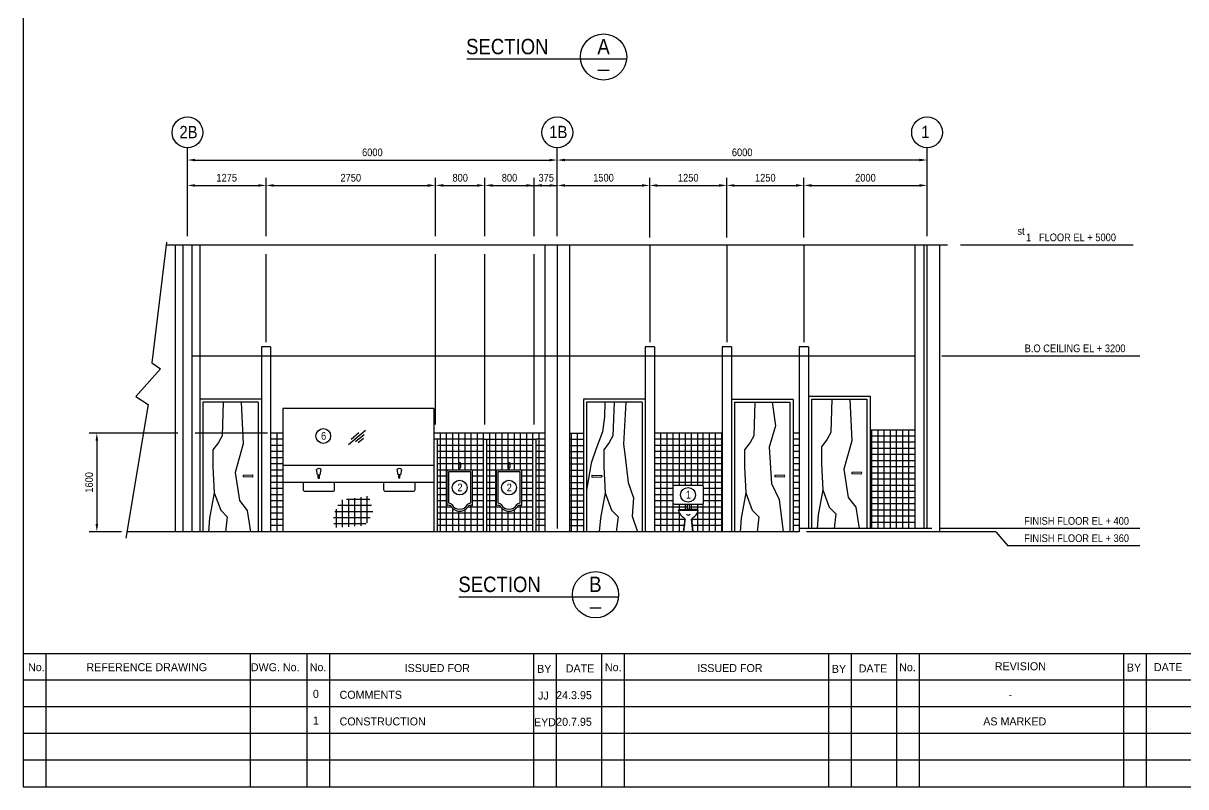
# Model space of a CAD drawing. Extents: x 150 to 41959, y 150 to 29473.
# Drawn here: x 150 to 19011, y 150 to 12537 of the extents above; entities that cross this region are included whole.
import ezdxf
from ezdxf.enums import TextEntityAlignment as Align

# ---------------------------------------------------------------- set-up
doc = ezdxf.new("R2010")
doc.units = 0
doc.header["$LTSCALE"] = 500
for name, pattern in [('CENTER', [0]), ('HIDDEN2', [0]), ('PHANTOM', [0]), ('PHANTOM2', [0])]:
    doc.linetypes.add(name, pattern=pattern)
doc.layers.get('0').update_dxf_attribs({"linetype": 'CONTINUOUS'})
for name, color, linetype in [('AS', 6, 'CENTER'), ('CERAMIC', 4, 'CONTINUOUS'), ('DIM', 2, 'CONTINUOUS'), ('FORM', 1, 'CONTINUOUS')]:
    doc.layers.add(name, color=color, linetype=linetype)

# ---------------------------------------------------------------- blocks, each defined once
blk = doc.blocks.new('AR')
at = {"color": 0}
blk.add_solid([(0, 0), (-1, 0.21875), (-1, -0.21875)], dxfattribs=at)

msp = doc.modelspace()

# ---------------------------------------------------------------- linework, layer by layer
at = {"color": 0}
for p, q in [((15147, 8938), (2469, 8938)), ((2614, 8938), (2614, 4288)), ((2739, 8938), (2739, 4288)), ((2889, 4288), (2889, 8938)), ((3014, 8938), (3014, 4288)), ((8614, 8938), (8614, 4288)), ((9014, 8938), (9014, 4288)), ((14614, 8938), (14614, 4338)), ((14764, 4338), (14764, 8938)), ((15014, 8938), (15014, 4288)), ((4014, 7288), (4014, 4288)), ((4164, 7288), (4164, 4288)), ((10239, 7288), (10239, 4288)), ((10389, 7288), (10389, 4288)), ((11489, 7288), (11489, 4288)), ((11639, 7288), (11639, 4288)), ((12739, 7288), (12739, 4288)), ((12889, 7288), (12889, 4338)), ((4014, 6438), (3014, 6438)), ((10239, 6438), (9239, 6438)), ((9239, 6435), (9239, 4288)), ((11639, 6438), (12639, 6438)), ((12639, 6435), (12639, 4288)), ((12889, 6488), (13889, 6488)), ((12939, 6438), (12939, 4338)), ((12939, 6438), (13839, 6438)), ((13839, 6438), (13839, 4338)), ((13889, 6485), (13889, 4338)), ((3064, 6388), (3064, 4288)), ((3964, 6388), (3064, 6388)), ((3964, 6388), (3964, 4288)), ((4364, 6288), (4364, 4288)), ((6814, 6288), (4364, 6288)), ((6814, 6288), (6814, 4288)), ((9289, 6388), (9289, 4288)), ((10189, 6388), (9289, 6388)), ((10189, 6388), (10189, 4288)), ((11689, 6388), (12589, 6388)), ((11689, 6388), (11689, 4288)), ((12589, 6388), (12589, 4288)), ((6864, 5788), (6814, 5788)), ((6864, 5788), (6864, 4288)), ((7614, 5788), (7614, 4288)), ((7614, 5788), (7664, 5788)), ((7664, 5788), (7664, 4288)), ((8414, 5788), (8414, 4288)), ((8414, 5788), (8464, 5788)), ((8464, 5788), (8464, 4288)), ((6814, 5361), (4364, 5361)), ((4926, 5212), (4910, 5299)), ((4969, 5212), (4984, 5299)), ((6231, 5212), (6215, 5299)), ((6274, 5212), (6290, 5299)), ((7215, 5409), (7245, 5409)), ((7215, 5399), (7215, 5409)), ((7215, 5399), (7245, 5399)), ((7215, 5388), (7245, 5388)), ((7215, 5388), (7215, 5330)), ((7215, 5330), (7225, 5321)), ((7225, 5388), (7225, 5399)), ((7225, 5288), (7225, 5321)), ((7235, 5388), (7235, 5399)), ((7245, 5330), (7235, 5321)), ((7235, 5288), (7235, 5321)), ((7245, 5399), (7245, 5409)), ((7245, 5388), (7245, 5330)), ((8015, 5399), (8015, 5409)), ((8015, 5409), (8045, 5409)), ((8015, 5399), (8045, 5399)), ((8015, 5388), (8015, 5330)), ((8015, 5388), (8045, 5388)), ((8015, 5330), (8025, 5321)), ((8025, 5388), (8025, 5399)), ((8025, 5288), (8025, 5321)), ((8035, 5388), (8035, 5399)), ((8045, 5330), (8035, 5321)), ((8035, 5288), (8035, 5321)), ((8045, 5399), (8045, 5409)), ((8045, 5388), (8045, 5330)), ((3869, 5205), (3717, 5198)), ((3717, 5198), (3717, 5178)), ((3869, 5171), (3717, 5178)), ((4926, 5212), (4969, 5212)), ((4937, 5154), (4937, 5195)), ((4937, 5154), (4957, 5154)), ((4957, 5154), (4957, 5195)), ((6274, 5212), (6231, 5212)), ((6242, 5154), (6242, 5195)), ((6262, 5154), (6242, 5154)), ((6262, 5154), (6262, 5195)), ((9383, 5205), (9535, 5198)), ((9383, 5171), (9535, 5178)), ((9535, 5198), (9535, 5178)), ((12494, 5205), (12342, 5198)), ((12342, 5198), (12342, 5178)), ((12494, 5171), (12342, 5178)), ((13744, 5255), (13592, 5248)), ((13592, 5248), (13592, 5228)), ((13744, 5221), (13592, 5228)), ((6814, 5088), (4364, 5088)), ((10924, 4737), (10924, 4651)), ((10954, 4737), (10954, 4651)), ((10784, 4638), (11093, 4638)), ((10788, 4638), (10788, 4643)), ((10793, 4648), (10939, 4651)), ((11084, 4648), (10939, 4651)), ((11089, 4638), (11089, 4643)), ((11089, 4638), (11089, 4643)), ((14889, 4338), (12739, 4338)), ((12739, 4288), (1832, 4288))]:
    msp.add_line(p, q, dxfattribs=at)
at = {"color": 0, "linetype": 'PHANTOM2'}
for p, q in [((4164, 7288), (4014, 7288)), ((10389, 7288), (10239, 7288)), ((11639, 7288), (11489, 7288)), ((12889, 7288), (12739, 7288)), ((4014, 7138), (2889, 7138)), ((4164, 7138), (4014, 7138)), ((10239, 7138), (4164, 7138)), ((10389, 7138), (10239, 7138)), ((11489, 7138), (10389, 7138)), ((11639, 7138), (11489, 7138)), ((12739, 7138), (11639, 7138)), ((12889, 7138), (12739, 7138)), ((14614, 7138), (12889, 7138))]:
    msp.add_line(p, q, dxfattribs=at)
at = {"color": 0, "linetype": 'PHANTOM'}
msp.add_lwpolyline([(2476, 8985), (2234, 7029), (2377, 6928), (1975, 6483), (2176, 6354), (1814, 4182)], dxfattribs=at)
at = {"color": 0}
for points in [[(13270, 6438), (13252, 5896), (13192, 5787), (13101, 5667), (13101, 5390), (13125, 4969), (13047, 4560), (13029, 4338)], [(13560, 6438), (13595, 5765), (13461, 5301), (13533, 4845), (13658, 4684), (13712, 4338)], [(3395, 6388), (3377, 5846), (3317, 5737), (3226, 5617), (3226, 5340), (3250, 4919), (3172, 4510), (3154, 4288)], [(3685, 6388), (3720, 5715), (3586, 5251), (3658, 4795), (3783, 4634), (3837, 4288)], [(9586, 6388), (9579, 6153), (9547, 5911), (9442, 5623), (9363, 5400), (9289, 4962)], [(9736, 6388), (9718, 5846), (9658, 5737), (9568, 5617), (9568, 5340), (9592, 4919), (9513, 4510), (9495, 4288)], [(9929, 6388), (9887, 5707), (9911, 5545), (9965, 5087), (10049, 4835), (10031, 4540), (10116, 4288)], [(12020, 6388), (12002, 5846), (11942, 5737), (11851, 5617), (11851, 5340), (11875, 4919), (11797, 4510), (11779, 4288)], [(12298, 6388), (12352, 6007), (12254, 5658), (12289, 5068), (12415, 4809), (12477, 4288)], [(3250, 4919), (3353, 4636), (3461, 4528), (3431, 4288)], [(9592, 4919), (9694, 4636), (9802, 4528), (9772, 4288)], [(11875, 4919), (11978, 4636), (12086, 4528), (12056, 4288)], [(13125, 4969), (13228, 4686), (13336, 4578), (13306, 4338)], [(10784, 4638), (10784, 4638), (10783, 4638), (10782, 4637), (10782, 4636), (10781, 4636), (10781, 4635), (10781, 4634), (10780, 4633), (10780, 4632), (10782, 4637), (10781, 4635), (10780, 4632)], [(11093, 4638), (11093, 4638), (11094, 4638), (11095, 4637), (11095, 4636), (11096, 4636), (11096, 4635), (11097, 4634), (11097, 4633), (11097, 4632), (11095, 4637), (11096, 4635), (11097, 4632)], [(10871, 4513), (10871, 4513), (10876, 4505), (10880, 4495), (10882, 4482), (10882, 4464), (10880, 4437), (10876, 4400), (10870, 4351), (10861, 4288), (10887, 4492), (10886, 4477), (10861, 4288)], [(11006, 4513), (11006, 4513), (11001, 4505), (10997, 4495), (10995, 4482), (10996, 4464), (10998, 4437), (11002, 4400), (11008, 4351), (11016, 4288), (10990, 4492), (10991, 4477), (11016, 4288)]]:
    msp.add_lwpolyline(points, dxfattribs=at)
for points in [[(7440, 5258, 0.414214), (7410, 5288), (7050, 5288, 0.414214), (7020, 5258), (7020, 4712, -0.392217), (7080, 4712, 0.606535), (7380, 4712, -0.392217), (7440, 4712)], [(8240, 5258, 0.414214), (8210, 5288), (7850, 5288, 0.414214), (7820, 5258), (7820, 4712, -0.392217), (7880, 4712, 0.606535), (8180, 4712, -0.392217), (8240, 4712)], [(7410, 5258), (7050, 5258), (7050, 4754, -0.210482), (7105, 4730, 0.627702), (7356, 4730, -0.210482), (7410, 4754)], [(8210, 5258), (7850, 5258), (7850, 4754, -0.210482), (7905, 4730, 0.627702), (8156, 4730, -0.210482), (8210, 4754)], [(11164, 5037), (10714, 5037, 0.414214), (10689, 5012), (10689, 4762, 0.414214), (10714, 4737), (11164, 4737, 0.414214), (11189, 4762), (11189, 5012, 0.414214)]]:
    msp.add_lwpolyline(points, format="xyb", close=True, dxfattribs=at)
at = {"color": 0, "linetype": 'HIDDEN2'}
for points in [[(5197, 5088), (5197, 4968, -0.414214), (5167, 4938), (4727, 4938, -0.414214), (4697, 4968), (4697, 5088)], [(6502, 5088), (6502, 4968, -0.414214), (6472, 4938), (6032, 4938, -0.414214), (6002, 4968), (6002, 5088)]]:
    msp.add_lwpolyline(points, format="xyb", dxfattribs=at)
at = {"color": 0}
for centre, radius, start, end in [((4947, 5260), 54.2, 46.7049, 133.2951), ((6252, 5260), 54.2, 46.7049, 133.2951), ((3860, 5188), 19.4, 299.0874, 60.9126), ((4947, 5190), 11.1, 25.4964, 154.5036), ((6252, 5190), 11.1, 25.4964, 154.5036), ((9392, 5188), 19.4, 119.0874, 240.9126), ((12485, 5188), 19.4, 299.0874, 60.9126), ((13735, 5238), 19.4, 299.0874, 60.9126), ((10939, 4658), 161, 189.3954, 245.0784), ((10793, 4643), 5, 90, 180), ((10939, 4594), 36.4, 214.5719, 325.4281), ((10939, 4658), 161, 294.9216, 350.6046), ((11084, 4643), 5, 360, 90)]:
    msp.add_arc(centre, radius, start, end, dxfattribs=at)
at = {"layer": 'AS', "color": 0}
for p, q in [((8814, 8938), (8814, 4338)), ((10314, 8938), (10314, 7361)), ((11564, 8938), (11564, 7361)), ((12814, 8938), (12814, 7361)), ((14814, 4338), (14814, 8938))]:
    msp.add_line(p, q, dxfattribs=at)
at = {"layer": 'CERAMIC', "color": 0}
for p, q in [((4364, 5888), (4164, 5888)), ((4264, 5888), (4264, 4288)), ((8614, 5888), (6814, 5888)), ((6914, 5888), (6914, 4288)), ((7014, 5888), (7014, 4288)), ((7114, 5888), (7114, 5288)), ((7214, 5888), (7214, 5288)), ((7314, 5888), (7314, 5288)), ((7414, 5888), (7414, 5288)), ((7514, 5888), (7514, 4288)), ((7614, 5888), (7614, 5788)), ((7714, 5888), (7714, 4288)), ((7814, 5888), (7814, 4288)), ((7914, 5888), (7914, 5288)), ((8014, 5888), (8014, 5288)), ((8114, 5888), (8114, 5288)), ((8214, 5888), (8214, 5288)), ((8314, 5888), (8314, 4288)), ((8414, 5888), (8414, 5788)), ((8514, 5888), (8514, 4288)), ((9014, 5888), (9239, 5888)), ((9039, 5888), (9039, 4288)), ((9139, 5888), (9139, 4288)), ((11489, 5888), (10389, 5888)), ((10489, 5888), (10489, 4288)), ((10589, 5888), (10589, 4288)), ((10689, 5888), (10689, 5028)), ((10789, 5888), (10789, 5037)), ((10889, 5888), (10889, 5037)), ((10989, 5888), (10989, 5037)), ((11089, 5888), (11089, 5037)), ((11178, 5888), (11178, 5028)), ((11278, 5888), (11278, 4288)), ((11378, 5888), (11378, 4288)), ((11478, 5888), (11478, 4288)), ((12739, 5888), (12639, 5888)), ((14614, 5938), (13889, 5938)), ((13914, 5938), (13914, 4338)), ((14014, 5938), (14014, 4338)), ((14114, 5938), (14114, 4338)), ((14214, 5938), (14214, 4338)), ((14314, 5938), (14314, 4338)), ((14414, 5938), (14414, 4338)), ((14514, 5938), (14514, 4338)), ((4364, 5788), (4164, 5788)), ((4364, 5688), (4164, 5688)), ((7614, 5788), (6864, 5788)), ((7614, 5688), (6864, 5688)), ((7614, 5688), (7589, 5688)), ((7664, 5788), (8414, 5788)), ((8414, 5688), (7664, 5688)), ((8614, 5788), (8464, 5788)), ((8614, 5688), (8464, 5688)), ((9014, 5788), (9239, 5788)), ((9014, 5688), (9239, 5688)), ((11489, 5788), (10389, 5788)), ((11489, 5688), (10389, 5688)), ((12739, 5788), (12639, 5788)), ((12739, 5688), (12639, 5688)), ((14614, 5838), (13889, 5838)), ((14614, 5738), (13889, 5738)), ((4364, 5588), (4164, 5588)), ((4364, 5488), (4164, 5488)), ((7614, 5588), (6864, 5588)), ((7614, 5488), (6864, 5488)), ((7614, 5588), (7589, 5588)), ((7614, 5488), (7589, 5488)), ((8414, 5588), (7664, 5588)), ((8414, 5488), (7664, 5488)), ((8614, 5588), (8464, 5588)), ((8614, 5488), (8464, 5488)), ((9014, 5588), (9239, 5588)), ((9014, 5488), (9239, 5488)), ((11489, 5588), (10389, 5588)), ((11489, 5488), (10389, 5488)), ((12739, 5588), (12639, 5588)), ((12739, 5488), (12639, 5488)), ((14614, 5638), (13889, 5638)), ((14614, 5538), (13889, 5538)), ((4364, 5388), (4164, 5388)), ((4364, 5288), (4164, 5288)), ((7614, 5388), (6864, 5388)), ((7045, 5288), (6864, 5288)), ((7614, 5288), (7425, 5288)), ((7614, 5388), (7589, 5388)), ((7614, 5288), (7589, 5288)), ((8414, 5388), (7664, 5388)), ((7828, 5288), (7664, 5288)), ((8414, 5288), (8220, 5288)), ((8614, 5388), (8464, 5388)), ((8614, 5288), (8464, 5288)), ((9014, 5388), (9239, 5388)), ((9014, 5288), (9239, 5288)), ((11489, 5388), (10389, 5388)), ((11489, 5288), (10389, 5288)), ((12739, 5388), (12639, 5388)), ((12739, 5288), (12639, 5288)), ((14614, 5438), (13889, 5438)), ((14614, 5338), (13889, 5338)), ((4364, 5188), (4164, 5188)), ((7020, 5188), (6864, 5188)), ((7614, 5188), (7440, 5188)), ((7614, 5188), (7589, 5188)), ((7820, 5188), (7664, 5188)), ((8414, 5188), (8240, 5188)), ((8614, 5188), (8464, 5188)), ((9014, 5188), (9239, 5188)), ((11489, 5188), (10389, 5188)), ((12739, 5188), (12639, 5188)), ((14614, 5238), (13889, 5238)), ((14614, 5138), (13889, 5138)), ((4364, 5088), (4164, 5088)), ((4364, 4988), (4164, 4988)), ((7020, 5088), (6864, 5088)), ((7020, 4988), (6864, 4988)), ((7614, 5088), (7440, 5088)), ((7614, 4988), (7440, 4988)), ((7614, 5088), (7589, 5088)), ((7614, 4988), (7589, 4988)), ((7820, 5088), (7664, 5088)), ((7820, 4988), (7664, 4988)), ((8414, 5088), (8240, 5088)), ((8414, 4988), (8240, 4988)), ((8614, 5088), (8464, 5088)), ((8614, 4988), (8464, 4988)), ((9014, 5088), (9239, 5088)), ((9014, 4988), (9239, 4988)), ((11489, 5088), (10389, 5088)), ((10683, 4988), (10389, 4988)), ((11489, 4988), (11183, 4988)), ((12739, 5088), (12639, 5088)), ((12739, 4988), (12639, 4988)), ((14614, 5038), (13889, 5038)), ((14614, 4938), (13889, 4938)), ((4364, 4888), (4164, 4888)), ((4364, 4788), (4164, 4788)), ((5326, 4803), (5326, 4362)), ((5775, 4813), (5396, 4813)), ((5426, 4818), (5426, 4369)), ((5526, 4833), (5526, 4376)), ((5626, 4848), (5626, 4384)), ((5726, 4864), (5726, 4430)), ((7020, 4888), (6864, 4888)), ((7020, 4788), (6864, 4788)), ((7414, 4724), (7414, 4288)), ((7614, 4888), (7440, 4888)), ((7614, 4788), (7440, 4788)), ((7614, 4888), (7589, 4888)), ((7614, 4788), (7589, 4788)), ((7820, 4888), (7664, 4888)), ((7820, 4788), (7664, 4788)), ((8214, 4724), (8214, 4288)), ((8414, 4888), (8240, 4888)), ((8414, 4788), (8240, 4788)), ((8614, 4888), (8464, 4888)), ((8614, 4788), (8464, 4788)), ((9014, 4888), (9239, 4888)), ((9014, 4788), (9239, 4788)), ((10683, 4888), (10389, 4888)), ((10683, 4788), (10389, 4788)), ((10689, 4747), (10689, 4288)), ((10789, 4737), (10789, 4648)), ((10889, 4737), (10889, 4650)), ((10989, 4737), (10989, 4650)), ((11089, 4737), (11089, 4638)), ((11178, 4747), (11178, 4288)), ((11489, 4888), (11183, 4888)), ((11489, 4788), (11183, 4788)), ((12739, 4888), (12639, 4888)), ((12739, 4788), (12639, 4788)), ((14614, 4838), (13889, 4838)), ((14614, 4738), (13889, 4738)), ((4364, 4688), (4164, 4688)), ((4364, 4588), (4164, 4588)), ((5821, 4613), (5207, 4613)), ((5226, 4655), (5226, 4354)), ((5798, 4713), (5253, 4713)), ((7096, 4688), (6864, 4688)), ((7614, 4588), (6864, 4588)), ((7114, 4668), (7114, 4288)), ((7214, 4622), (7214, 4288)), ((7314, 4643), (7314, 4288)), ((7614, 4688), (7365, 4688)), ((7614, 4688), (7589, 4688)), ((7614, 4588), (7589, 4588)), ((7896, 4688), (7664, 4688)), ((8414, 4588), (7664, 4588)), ((7914, 4668), (7914, 4288)), ((8014, 4622), (8014, 4288)), ((8114, 4643), (8114, 4288)), ((8414, 4688), (8165, 4688)), ((8614, 4688), (8464, 4688)), ((8614, 4588), (8464, 4588)), ((9014, 4688), (9239, 4688)), ((9014, 4588), (9239, 4588)), ((10918, 4688), (10389, 4688)), ((10789, 4588), (10389, 4588)), ((10789, 4588), (10789, 4288)), ((11489, 4688), (10948, 4688)), ((11489, 4588), (11078, 4588)), ((11089, 4618), (11089, 4288)), ((12739, 4688), (12639, 4688)), ((12739, 4588), (12639, 4588)), ((14614, 4638), (13889, 4638)), ((14614, 4538), (13889, 4538)), ((4364, 4488), (4164, 4488)), ((4364, 4388), (4164, 4388)), ((5781, 4513), (5181, 4513)), ((5715, 4413), (5188, 4413)), ((7614, 4488), (6864, 4488)), ((7614, 4388), (6864, 4388)), ((7614, 4488), (7589, 4488)), ((7614, 4388), (7589, 4388)), ((8414, 4488), (7664, 4488)), ((8414, 4388), (7664, 4388)), ((8614, 4488), (8464, 4488)), ((8614, 4388), (8464, 4388)), ((9014, 4488), (9239, 4488)), ((9014, 4388), (9239, 4388)), ((10875, 4488), (10389, 4488)), ((10869, 4388), (10389, 4388)), ((11489, 4488), (10991, 4488)), ((11489, 4388), (10998, 4388)), ((12739, 4488), (12639, 4488)), ((12739, 4388), (12639, 4388)), ((14614, 4438), (13889, 4438))]:
    msp.add_line(p, q, dxfattribs=at)
at = {"layer": 'DIM', "color": 0}
for p, q in [((7348, 11958), (9939, 11958)), ((9474, 11778), (9658, 11778)), ((2814, 9084), (2814, 10517)), ((8814, 9084), (8814, 10517)), ((14814, 9084), (14814, 10517)), ((2939, 10318), (8689, 10318)), ((14689, 10318), (8939, 10318)), ((4089, 9084), (4089, 10031)), ((6839, 9084), (6839, 10031)), ((7639, 9084), (7639, 10031)), ((8439, 9084), (8439, 10031)), ((10314, 9063), (10314, 10031)), ((11564, 9063), (11564, 10031)), ((12814, 9063), (12814, 10031)), ((2939, 9906), (3964, 9906)), ((4214, 9906), (6714, 9906)), ((6964, 9906), (7514, 9906)), ((7764, 9906), (8814, 9906)), ((8939, 9906), (10189, 9906)), ((10439, 9906), (11439, 9906)), ((11689, 9906), (12689, 9906)), ((12939, 9906), (14689, 9906)), ((18157, 8938), (15355, 8938)), ((18266, 7138), (15053, 7138)), ((2659, 5888), (1219, 5888)), ((5427, 5702), (5702, 5937)), ((5468, 5790), (5594, 5897)), ((5543, 5749), (5681, 5867)), ((1344, 5763), (1344, 4413)), ((5586, 5733), (5668, 5803)), ((18266, 4338), (15025, 4338)), ((1744, 4288), (1219, 4288)), ((15932, 4288), (12857, 4288)), ((15932, 4288), (16122, 4058)), ((18266, 4058), (16122, 4058)), ((7216, 3232), (9807, 3232)), ((9342, 3053), (9527, 3053))]:
    msp.add_line(p, q, dxfattribs=at)
at = {"layer": 'DIM', "color": 0, "linetype": 'CENTER'}
for p, q in [((4089, 7361), (4089, 8793)), ((6839, 6025), (6839, 8793)), ((7639, 6025), (7639, 8793)), ((8439, 6025), (8439, 8793))]:
    msp.add_line(p, q, dxfattribs=at)
at = {"layer": 'DIM', "color": 0, "linetype": 'PHANTOM2'}
msp.add_line((4115, 5888), (2940, 5888), dxfattribs=at)
at = {"layer": 'DIM', "color": 0}
for centre, radius in [((9565, 11990), 375), ((2814, 10767), 250), ((8814, 10767), 250), ((14814, 10767), 250), ((5017, 5840), 120), ((7230, 5004), 120), ((8030, 5004), 120), ((10936, 4886), 120), ((9434, 3265), 375)]:
    msp.add_circle(centre, radius, dxfattribs=at)
for points in [[(2939, 10339), (2939, 10297), (2814, 10318)], [(8689, 10339), (8689, 10297), (8814, 10318)], [(8939, 10339), (8939, 10297), (8814, 10318)], [(14689, 10339), (14689, 10297), (14814, 10318)], [(2939, 9927), (2939, 9885), (2814, 9906)], [(3964, 9927), (3964, 9885), (4089, 9906)], [(4214, 9927), (4214, 9885), (4089, 9906)], [(6714, 9927), (6714, 9885), (6839, 9906)], [(6964, 9927), (6964, 9885), (6839, 9906)], [(7514, 9927), (7514, 9885), (7639, 9906)], [(7764, 9927), (7764, 9885), (7639, 9906)], [(8314, 9927), (8314, 9885), (8439, 9906)], [(8564, 9927), (8564, 9885), (8439, 9906)], [(8689, 9927), (8689, 9885), (8814, 9906)], [(8939, 9927), (8939, 9885), (8814, 9906)], [(10189, 9927), (10189, 9885), (10314, 9906)], [(10439, 9927), (10439, 9885), (10314, 9906)], [(11439, 9927), (11439, 9885), (11564, 9906)], [(11689, 9927), (11689, 9885), (11564, 9906)], [(12689, 9927), (12689, 9885), (12814, 9906)], [(12939, 9927), (12939, 9885), (12814, 9906)], [(14689, 9927), (14689, 9885), (14814, 9906)], [(1365, 5763), (1323, 5763), (1344, 5888)], [(1365, 4413), (1323, 4413), (1344, 4288)]]:
    msp.add_solid(points, dxfattribs=at)
at = {"layer": 'FORM', "color": 0}
for p, q in [((150, 29473), (150, 150)), ((518, 2314), (518, 150)), ((3830, 2314), (3830, 150)), ((4750, 2314), (4750, 150)), ((5118, 2314), (5118, 150)), ((8430, 2314), (8430, 150)), ((8798, 2314), (8798, 150)), ((9534, 2314), (9534, 150)), ((9902, 2314), (9902, 150)), ((13214, 2314), (13214, 150)), ((13582, 2314), (13582, 150)), ((14318, 2314), (14318, 150)), ((14686, 2314), (14686, 150)), ((17998, 2314), (17998, 150)), ((18366, 2314), (18366, 150)), ((24622, 1881), (150, 1881)), ((24622, 1448), (150, 1448)), ((24622, 1015), (150, 1015)), ((24622, 583), (150, 583)), ((150, 150), (41826, 150))]:
    msp.add_line(p, q, dxfattribs=at)
at = {"layer": 'FORM', "color": 0, "linetype": 'CONTINUOUS'}
msp.add_line((150, 2314), (41826, 2314), dxfattribs=at)

# ---------------------------------------------------------------- block references
at = {"layer": 'FORM', "color": 0, "xscale": 5e-08, "yscale": 5e-08, "zscale": 5e-08}
msp.add_blockref('AR', (150, 150), dxfattribs=at)

# ---------------------------------------------------------------- texts
at = {"layer": 'DIM', "color": 0, "width": 0.9}
for s, height, p in [('SECTION', 250, (8003, 12159)), ('A', 250, (9565, 12159)), ('2B', 200, (2831, 10773)), ('1B', 200, (8831, 10773)), ('1', 200, (14787, 10773)), ('375', 125, (8635, 10031)), ('st', 125, (16338, 9165)), ('1   FLOOR EL + 5000', 125, (17149, 9063)), ('B.O CEILING EL + 3200', 125, (17215, 7263)), ('6', 125, (5023, 5843)), ('2', 125, (7236, 5007)), ('2', 125, (8036, 5007)), ('1', 125, (10942, 4889)), ('FINISH FLOOR EL + 400', 125, (17239, 4463)), ('FINISH FLOOR EL + 360', 125, (17239, 4183)), ('SECTION', 250, (7878, 3434)), ('B', 250, (9433, 3434))]:
    msp.add_text(s, height=height, dxfattribs=at).set_placement(p, align=Align.MIDDLE)
for s, p in [('6000', (5814, 10443)), ('6000', (11814, 10443)), ('1275', (3451, 10031)), ('2750', (5464, 10031)), ('800', (7239, 10031)), ('800', (8039, 10031)), ('1500', (9564, 10031)), ('1250', (10939, 10031)), ('1250', (12189, 10031)), ('2000', (13814, 10031))]:
    msp.add_text(s, height=125, dxfattribs=at).set_placement(p, align=Align.MIDDLE_CENTER)
msp.add_text('1600', height=125, rotation=90, dxfattribs=at).set_placement((1219, 5088), align=Align.MIDDLE_CENTER)
at = {"layer": 'FORM', "color": 0}
for s, height, p in [('No.', 129.8, (228, 2025)), ('REFERENCE DRAWING', 129.82, (1175, 2025)), ('DWG. No.', 129.8, (3842, 2024)), ('No.', 129.8, (4798, 2025)), ('ISSUED FOR', 129.8, (6337, 2011)), ('BY', 129.8, (8487, 1998)), ('DATE', 129.8, (8952, 2005)), ('No.', 129.8, (9587, 2025)), ('ISSUED FOR', 129.8, (11084, 2011)), ('BY', 129.8, (13269, 1998)), ('DATE', 129.8, (13705, 2005)), ('No.', 129.8, (14361, 2025)), ('REVISION', 129.8, (15913, 2040)), ('BY', 129.8, (18055, 2019)), ('DATE', 129.8, (18494, 2026)), ('0', 130, (4849, 1592)), ('COMMENTS', 129.8, (5282, 1577)), ('24.3.95', 129.8, (8796, 1571)), ('JJ', 129.8, (8502, 1564)), ('-', 130, (16136, 1577)), ('1', 130, (4849, 1159)), ('CONSTRUCTION', 129.82, (5282, 1145)), ('EYD', 129.8, (8436, 1132)), ('20.7.95', 129.8, (8796, 1139)), ('AS MARKED', 129.8, (15725, 1145))]:
    msp.add_text(s, height=height, dxfattribs=at).set_placement(p)

doc.saveas('drawing.dxf')
